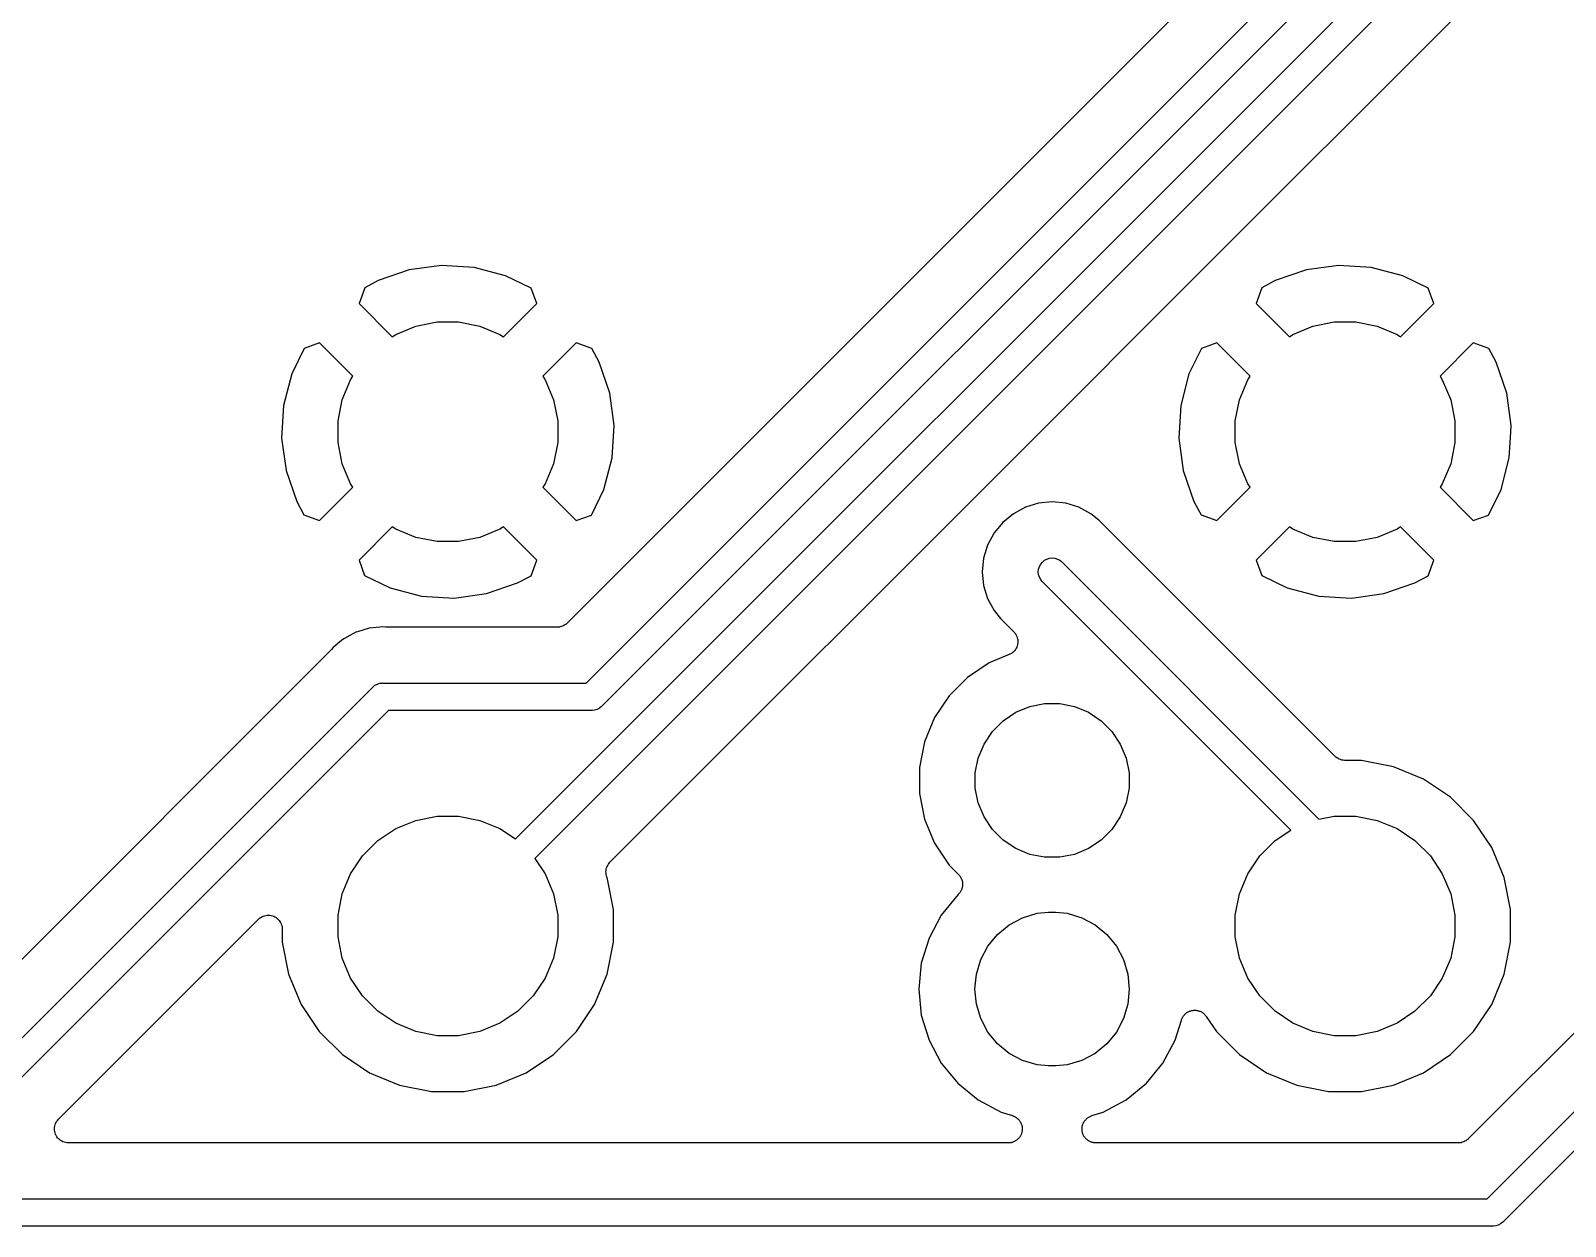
# Model space of a CAD drawing. Extents: x 77 to 229, y -160 to -63.
# Drawn here: x 176.37 to 190.35, y -103.12 to -92.23 of the extents above; entities that cross this region are included whole.
import ezdxf

# ---------------------------------------------------------------- set-up
doc = ezdxf.new("R2010")
doc.units = 0
doc.layers.add('BLACK', color=7, linetype='CONTINUOUS')

msp = doc.modelspace()

# ---------------------------------------------------------------- linework, layer by layer
at = {"layer": 'BLACK', "linetype": 'CONTINUOUS'}
for p, q in [((193.872, -85.0138), (181.258, -97.6278)), ((181.431, -98.173), (194.253, -85.3509)), ((194.398, -85.56), (181.576, -98.382)), ((180.787, -99.5932), (191.31, -89.0699)), ((191.455, -89.279), (180.964, -99.77)), ((186.792, -94.6598), (191.628, -89.8242)), ((189.636, -102.869), (199.625, -92.8799)), ((199.77, -93.089), (189.781, -103.078)), ((179.82, -94.4112), (179.537, -94.509)), ((180.114, -94.3708), (179.82, -94.4112)), ((180.411, -94.3886), (180.114, -94.3708)), ((180.698, -94.464), (180.411, -94.3886)), ((187.989, -94.4112), (187.706, -94.509)), ((188.283, -94.3708), (187.989, -94.4112)), ((188.58, -94.3886), (188.283, -94.3708)), ((188.867, -94.464), (188.58, -94.3886)), ((179.415, -94.5742), (179.363, -94.7169)), ((179.537, -94.509), (179.415, -94.5742)), ((180.93, -94.5769), (180.698, -94.464)), ((180.981, -94.7169), (180.93, -94.5769)), ((187.584, -94.5742), (187.532, -94.7169)), ((187.706, -94.509), (187.584, -94.5742)), ((189.099, -94.5769), (188.867, -94.464)), ((189.15, -94.7169), (189.099, -94.5769)), ((179.363, -94.7169), (179.666, -95.0202)), ((180.678, -95.0202), (180.981, -94.7169)), ((185.594, -95.8578), (186.792, -94.6598)), ((186.792, -94.6598), (186.792, -94.6598)), ((187.532, -94.7169), (187.835, -95.0202)), ((188.847, -95.0202), (189.15, -94.7169)), ((179.666, -95.0202), (179.698, -94.9988)), ((179.698, -94.9988), (179.88, -94.9234)), ((179.88, -94.9234), (180.074, -94.885)), ((180.074, -94.885), (180.27, -94.885)), ((180.27, -94.885), (180.464, -94.9234)), ((180.464, -94.9234), (180.646, -94.9988)), ((180.646, -94.9988), (180.678, -95.0202)), ((187.835, -95.0202), (187.867, -94.9988)), ((187.867, -94.9988), (188.049, -94.9234)), ((188.049, -94.9234), (188.243, -94.885)), ((188.243, -94.885), (188.439, -94.885)), ((188.439, -94.885), (188.633, -94.9234)), ((188.633, -94.9234), (188.815, -94.9988)), ((188.815, -94.9988), (188.847, -95.0202)), ((178.864, -95.1268), (178.751, -95.3589)), ((179.004, -95.0761), (178.864, -95.1268)), ((179.307, -95.3794), (179.004, -95.0761)), ((181.34, -95.0761), (181.037, -95.3794)), ((181.483, -95.1278), (181.34, -95.0761)), ((181.548, -95.2499), (181.483, -95.1278)), ((187.033, -95.1268), (186.92, -95.3589)), ((187.173, -95.0761), (187.033, -95.1268)), ((187.476, -95.3794), (187.173, -95.0761)), ((189.509, -95.0761), (189.206, -95.3794)), ((189.652, -95.1278), (189.509, -95.0761)), ((189.717, -95.2499), (189.652, -95.1278)), ((181.646, -95.533), (181.548, -95.2499)), ((189.815, -95.533), (189.717, -95.2499)), ((178.751, -95.3589), (178.676, -95.6462)), ((179.21, -95.5933), (179.286, -95.4113)), ((179.286, -95.4113), (179.307, -95.3794)), ((181.037, -95.3794), (181.058, -95.4113)), ((181.058, -95.4113), (181.134, -95.5933)), ((186.92, -95.3589), (186.845, -95.6462)), ((187.379, -95.5933), (187.455, -95.4113)), ((187.455, -95.4113), (187.476, -95.3794)), ((189.206, -95.3794), (189.227, -95.4113)), ((189.227, -95.4113), (189.303, -95.5933)), ((181.686, -95.8273), (181.646, -95.533)), ((189.855, -95.8273), (189.815, -95.533)), ((178.676, -95.6462), (178.658, -95.9427)), ((179.172, -95.7865), (179.21, -95.5933)), ((181.134, -95.5933), (181.172, -95.7865)), ((186.845, -95.6462), (186.827, -95.9427)), ((187.341, -95.7865), (187.379, -95.5933)), ((189.303, -95.5933), (189.341, -95.7865)), ((179.172, -95.9835), (179.172, -95.7865)), ((181.172, -95.7865), (181.172, -95.9835)), ((181.648, -99.8038), (185.594, -95.8578)), ((181.668, -96.1238), (181.686, -95.8273)), ((185.594, -95.8578), (185.594, -95.8578)), ((187.341, -95.9835), (187.341, -95.7865)), ((189.341, -95.7865), (189.341, -95.9835)), ((189.848, -95.9399), (189.855, -95.8273)), ((178.658, -95.9427), (178.698, -96.237)), ((179.21, -96.1767), (179.172, -95.9835)), ((181.172, -95.9835), (181.134, -96.1767)), ((186.827, -95.9427), (186.867, -96.237)), ((187.379, -96.1767), (187.341, -95.9835)), ((189.341, -95.9835), (189.303, -96.1767)), ((189.837, -96.1238), (189.848, -95.94)), ((189.848, -95.94), (189.848, -95.9399)), ((181.593, -96.4111), (181.668, -96.1238)), ((189.762, -96.4111), (189.837, -96.1238)), ((178.698, -96.237), (178.796, -96.5201)), ((179.286, -96.3587), (179.21, -96.1767)), ((181.134, -96.1767), (181.058, -96.3587)), ((186.867, -96.237), (186.965, -96.5201)), ((187.455, -96.3587), (187.379, -96.1767)), ((189.303, -96.1767), (189.227, -96.3587)), ((179.004, -96.6939), (179.307, -96.3906)), ((179.307, -96.3906), (179.286, -96.3587)), ((181.058, -96.3587), (181.037, -96.3906)), ((181.037, -96.3906), (181.34, -96.6939)), ((181.48, -96.6432), (181.593, -96.4111)), ((187.173, -96.6939), (187.476, -96.3906)), ((187.476, -96.3906), (187.455, -96.3587)), ((189.227, -96.3587), (189.206, -96.3906)), ((189.206, -96.3906), (189.509, -96.6939)), ((189.649, -96.6432), (189.762, -96.4111)), ((178.796, -96.5201), (178.861, -96.6422)), ((185.55, -96.5362), (185.431, -96.5724)), ((185.674, -96.5239), (185.55, -96.5362)), ((185.798, -96.5362), (185.674, -96.5239)), ((185.917, -96.5724), (185.798, -96.5362)), ((186.965, -96.5201), (187.03, -96.6422)), ((178.861, -96.6422), (179.004, -96.6939)), ((181.34, -96.6939), (181.48, -96.6432)), ((185.321, -96.6311), (185.224, -96.7102)), ((185.431, -96.5724), (185.321, -96.6311)), ((186.027, -96.6311), (185.917, -96.5724)), ((186.1, -96.6904), (186.027, -96.6311)), ((186.519, -97.1102), (186.1, -96.6904)), ((187.03, -96.6422), (187.173, -96.6939)), ((189.509, -96.6939), (189.649, -96.6432)), ((179.666, -96.7498), (179.363, -97.0531)), ((179.698, -96.7712), (179.666, -96.7498)), ((179.88, -96.8466), (179.698, -96.7712)), ((180.646, -96.7712), (180.464, -96.8466)), ((180.678, -96.7498), (180.646, -96.7712)), ((180.981, -97.0531), (180.678, -96.7498)), ((185.145, -96.8066), (185.086, -96.9166)), ((185.224, -96.7102), (185.145, -96.8066)), ((187.835, -96.7498), (187.532, -97.0531)), ((187.867, -96.7712), (187.835, -96.7498)), ((188.049, -96.8466), (187.867, -96.7712)), ((188.815, -96.7712), (188.633, -96.8466)), ((188.847, -96.7498), (188.815, -96.7712)), ((189.15, -97.0531), (188.847, -96.7498)), ((180.074, -96.885), (179.88, -96.8466)), ((180.27, -96.885), (180.074, -96.885)), ((180.464, -96.8466), (180.27, -96.885)), ((185.086, -96.9166), (185.05, -97.0359)), ((188.243, -96.885), (188.049, -96.8466)), ((188.439, -96.885), (188.243, -96.885)), ((188.633, -96.8466), (188.439, -96.885)), ((179.363, -97.0531), (179.414, -97.1931)), ((180.929, -97.1958), (180.981, -97.0531)), ((185.05, -97.0359), (185.038, -97.16)), ((185.551, -97.1355), (185.558, -97.1119)), ((185.558, -97.1119), (185.57, -97.0902)), ((185.57, -97.0902), (185.585, -97.0712)), ((185.585, -97.0712), (185.604, -97.0556)), ((185.604, -97.0556), (185.626, -97.044)), ((185.626, -97.044), (185.649, -97.0368)), ((185.649, -97.0368), (185.674, -97.0344)), ((185.674, -97.0344), (185.699, -97.0368)), ((185.699, -97.0368), (185.722, -97.044)), ((185.722, -97.044), (185.744, -97.0556)), ((185.744, -97.0556), (185.758, -97.0673)), ((185.758, -97.0673), (188.103, -99.4127)), ((188.249, -98.8398), (186.519, -97.1102)), ((187.532, -97.0531), (187.583, -97.1931)), ((189.098, -97.1958), (189.15, -97.0531)), ((179.414, -97.1931), (179.646, -97.306)), ((180.807, -97.261), (180.929, -97.1958)), ((185.038, -97.16), (185.05, -97.2841)), ((185.548, -97.16), (185.551, -97.1355)), ((185.551, -97.1845), (185.548, -97.16)), ((185.558, -97.2081), (185.551, -97.1845)), ((185.57, -97.2298), (185.558, -97.2081)), ((185.581, -97.2441), (185.57, -97.2298)), ((187.849, -99.5113), (185.581, -97.2441)), ((187.583, -97.1931), (187.815, -97.306)), ((188.976, -97.261), (189.098, -97.1958)), ((179.646, -97.306), (179.933, -97.3814)), ((179.933, -97.3814), (180.23, -97.3992)), ((180.23, -97.3992), (180.524, -97.3588)), ((180.524, -97.3588), (180.807, -97.261)), ((185.05, -97.2841), (185.086, -97.4034)), ((187.815, -97.306), (188.102, -97.3814)), ((188.102, -97.3814), (188.399, -97.3992)), ((188.399, -97.3992), (188.693, -97.3588)), ((188.693, -97.3588), (188.976, -97.261)), ((185.086, -97.4034), (185.145, -97.5134)), ((185.145, -97.5134), (185.204, -97.5856)), ((194.3, -97.4864), (189.463, -102.324)), ((179.454, -97.6742), (179.35, -97.7058)), ((179.553, -97.6644), (179.454, -97.6742)), ((179.578, -97.6619), (179.553, -97.6644)), ((179.553, -97.6644), (179.553, -97.6644)), ((179.603, -97.6644), (179.578, -97.6619)), ((179.608, -97.6644), (179.603, -97.6644)), ((179.614, -97.665), (179.608, -97.6644)), ((179.615, -97.665), (179.614, -97.665)), ((181.168, -97.665), (179.615, -97.665)), ((181.18, -97.6639), (181.168, -97.665)), ((181.192, -97.6628), (181.18, -97.6639)), ((181.193, -97.6626), (181.192, -97.6626)), ((181.192, -97.6626), (181.192, -97.6628)), ((181.204, -97.6592), (181.193, -97.6626)), ((181.215, -97.6559), (181.204, -97.6592)), ((181.216, -97.6556), (181.215, -97.6559)), ((181.217, -97.6554), (181.216, -97.6556)), ((181.227, -97.6499), (181.217, -97.6554)), ((181.237, -97.6445), (181.227, -97.6499)), ((181.238, -97.6441), (181.237, -97.6445)), ((181.248, -97.6364), (181.238, -97.6438)), ((181.238, -97.6438), (181.238, -97.6441)), ((181.257, -97.629), (181.248, -97.6364)), ((181.258, -97.6281), (181.257, -97.629)), ((181.258, -97.6278), (181.258, -97.6281)), ((181.258, -97.6281), (181.258, -97.6281)), ((181.258, -97.6281), (181.258, -97.6281)), ((185.204, -97.5856), (185.326, -97.7067)), ((179.204, -97.786), (179.128, -97.8482)), ((179.225, -97.7691), (179.204, -97.7859)), ((179.204, -97.7859), (179.204, -97.786)), ((179.335, -97.7104), (179.225, -97.7691)), ((179.35, -97.7058), (179.335, -97.7104)), ((179.35, -97.7058), (179.35, -97.7058)), ((185.326, -97.7067), (185.326, -97.7075)), ((185.326, -97.7075), (185.326, -97.7075)), ((185.326, -97.7075), (185.326, -97.7075)), ((185.326, -97.7075), (185.327, -97.708)), ((185.327, -97.708), (185.334, -97.7176)), ((185.334, -97.7176), (185.342, -97.7268)), ((185.342, -97.7268), (185.342, -97.7271)), ((185.342, -97.7271), (185.342, -97.7274)), ((185.342, -97.7274), (185.348, -97.7382)), ((185.348, -97.7382), (185.353, -97.7488)), ((185.353, -97.7488), (185.354, -97.7491)), ((185.354, -97.7491), (185.354, -97.7494)), ((185.354, -97.7494), (185.357, -97.761)), ((185.357, -97.761), (185.36, -97.7725)), ((185.36, -97.7725), (185.36, -97.7729)), ((185.36, -97.7729), (185.361, -97.7732)), ((185.361, -97.8099), (185.36, -97.8219)), ((185.361, -97.7732), (185.362, -97.7852)), ((185.363, -97.7979), (185.361, -97.8099)), ((185.362, -97.7852), (185.363, -97.7972)), ((185.363, -97.7972), (185.363, -97.7975)), ((185.363, -97.7975), (185.363, -97.7979)), ((179.104, -97.8768), (175.289, -101.692)), ((179.107, -97.8727), (179.104, -97.8768)), ((179.111, -97.8689), (179.107, -97.8727)), ((179.112, -97.8676), (179.111, -97.8689)), ((179.128, -97.8482), (179.112, -97.8676)), ((185.284, -97.9139), (185.102, -97.9895)), ((185.295, -97.9082), (185.284, -97.9139)), ((185.306, -97.9026), (185.295, -97.9082)), ((185.315, -97.8946), (185.306, -97.9022)), ((185.306, -97.9022), (185.306, -97.9024)), ((185.306, -97.9024), (185.306, -97.9026)), ((185.325, -97.887), (185.315, -97.8946)), ((185.333, -97.8772), (185.325, -97.8865)), ((185.325, -97.8865), (185.325, -97.8867)), ((185.325, -97.8867), (185.325, -97.887)), ((185.341, -97.8679), (185.333, -97.8772)), ((185.347, -97.8567), (185.341, -97.8674)), ((185.341, -97.8674), (185.341, -97.8676)), ((185.341, -97.8676), (185.341, -97.8679)), ((185.353, -97.8462), (185.347, -97.8567)), ((185.356, -97.8341), (185.353, -97.8456)), ((185.353, -97.8456), (185.353, -97.8458)), ((185.353, -97.8458), (185.353, -97.8462)), ((185.36, -97.8225), (185.356, -97.8341)), ((185.36, -97.8219), (185.36, -97.8222)), ((185.36, -97.8222), (185.36, -97.8225)), ((185.102, -97.9895), (184.904, -98.1217)), ((175.462, -102.237), (179.485, -98.2139)), ((179.485, -98.2139), (179.489, -98.2092)), ((179.489, -98.2092), (179.499, -98.2015)), ((179.499, -98.2015), (179.508, -98.1936)), ((179.508, -98.1936), (179.53, -98.182)), ((179.53, -98.182), (179.538, -98.1794)), ((179.538, -98.1794), (179.553, -98.1748)), ((179.553, -98.1748), (179.572, -98.173)), ((179.572, -98.173), (179.578, -98.1724)), ((179.572, -98.173), (179.572, -98.173)), ((179.578, -98.1724), (179.584, -98.173)), ((179.584, -98.173), (181.431, -98.173)), ((184.904, -98.1217), (184.736, -98.2899)), ((184.736, -98.2899), (184.603, -98.4878)), ((185.47, -98.3869), (185.605, -98.36)), ((185.605, -98.36), (185.743, -98.36)), ((185.743, -98.36), (185.878, -98.3869)), ((179.63, -98.423), (175.607, -102.446)), ((181.477, -98.423), (179.63, -98.423)), ((181.483, -98.4236), (181.477, -98.423)), ((181.489, -98.423), (181.483, -98.4236)), ((181.508, -98.4212), (181.489, -98.423)), ((181.489, -98.423), (181.489, -98.423)), ((181.531, -98.414), (181.508, -98.4212)), ((181.553, -98.4024), (181.531, -98.414)), ((181.572, -98.3868), (181.553, -98.4024)), ((181.576, -98.382), (181.572, -98.3868)), ((184.603, -98.4878), (184.512, -98.7076)), ((185.228, -98.5163), (185.342, -98.4397)), ((185.342, -98.4397), (185.47, -98.3869)), ((185.878, -98.3869), (186.006, -98.4397)), ((186.006, -98.4397), (186.12, -98.5163)), ((185.054, -98.7284), (185.13, -98.6138)), ((185.13, -98.6138), (185.228, -98.5163)), ((186.12, -98.5163), (186.218, -98.6138)), ((186.218, -98.6138), (186.294, -98.7284)), ((184.512, -98.7076), (184.466, -98.941)), ((185.001, -98.8558), (185.054, -98.7284)), ((186.294, -98.7284), (186.347, -98.8558)), ((184.974, -98.9911), (185.001, -98.8558)), ((186.347, -98.8558), (186.374, -98.9911)), ((188.258, -98.8472), (188.249, -98.8398)), ((188.267, -98.8548), (188.258, -98.8472)), ((188.268, -98.8551), (188.267, -98.8548)), ((188.268, -98.8555), (188.268, -98.8551)), ((188.278, -98.8611), (188.268, -98.8555)), ((188.289, -98.8667), (188.278, -98.8611)), ((188.289, -98.8669), (188.289, -98.8667)), ((188.29, -98.8672), (188.289, -98.8669)), ((188.301, -98.8707), (188.29, -98.8672)), ((188.312, -98.8742), (188.301, -98.8707)), ((188.313, -98.8743), (188.312, -98.8742)), ((188.314, -98.8745), (188.313, -98.8743)), ((188.325, -98.8757), (188.314, -98.8745)), ((188.337, -98.877), (188.325, -98.8757)), ((188.338, -98.877), (188.337, -98.877)), ((188.339, -98.877), (188.338, -98.877)), ((188.338, -98.877), (188.338, -98.877)), ((188.338, -98.877), (188.338, -98.877)), ((188.49, -98.877), (188.339, -98.877)), ((188.781, -98.935), (188.49, -98.877)), ((184.466, -98.941), (184.466, -99.179)), ((184.974, -99.1289), (184.974, -98.9911)), ((186.374, -98.9911), (186.374, -99.1289)), ((189.055, -99.0486), (188.781, -98.935)), ((189.302, -99.2137), (189.055, -99.0486)), ((184.466, -99.179), (184.512, -99.4124)), ((185.001, -99.2642), (184.974, -99.1289)), ((186.374, -99.1289), (186.347, -99.2642)), ((189.512, -99.4237), (189.302, -99.2137)), ((185.054, -99.3916), (185.001, -99.2642)), ((186.347, -99.2642), (186.294, -99.3916)), ((179.698, -99.4988), (179.88, -99.4234)), ((179.88, -99.4234), (180.074, -99.385)), ((180.074, -99.385), (180.27, -99.385)), ((180.27, -99.385), (180.464, -99.4234)), ((180.464, -99.4234), (180.646, -99.4988)), ((184.512, -99.4124), (184.603, -99.6322)), ((185.13, -99.5062), (185.054, -99.3916)), ((186.294, -99.3916), (186.218, -99.5062)), ((188.103, -99.4127), (188.243, -99.385)), ((188.243, -99.385), (188.439, -99.385)), ((188.439, -99.385), (188.633, -99.4234)), ((188.633, -99.4234), (188.815, -99.4988)), ((189.677, -99.6707), (189.512, -99.4237)), ((179.395, -99.7475), (179.535, -99.6082)), ((179.535, -99.6082), (179.698, -99.4988)), ((180.646, -99.4988), (180.787, -99.5932)), ((184.603, -99.6322), (184.736, -99.8301)), ((185.228, -99.6037), (185.13, -99.5062)), ((185.342, -99.6803), (185.228, -99.6037)), ((186.12, -99.6037), (186.006, -99.6803)), ((186.218, -99.5062), (186.12, -99.6037)), ((187.564, -99.7475), (187.704, -99.6082)), ((187.704, -99.6082), (187.849, -99.5113)), ((188.815, -99.4988), (188.978, -99.6082)), ((188.978, -99.6082), (189.118, -99.7475)), ((179.286, -99.9113), (179.395, -99.7475)), ((180.964, -99.77), (181.058, -99.9113)), ((185.47, -99.7331), (185.342, -99.6803)), ((185.605, -99.76), (185.47, -99.7331)), ((185.743, -99.76), (185.605, -99.76)), ((185.878, -99.7331), (185.743, -99.76)), ((186.006, -99.6803), (185.878, -99.7331)), ((187.455, -99.9113), (187.564, -99.7475)), ((189.118, -99.7475), (189.227, -99.9113)), ((189.791, -99.9451), (189.677, -99.6707)), ((179.21, -100.093), (179.286, -99.9113)), ((181.058, -99.9113), (181.134, -100.093)), ((181.611, -99.8921), (181.612, -99.8804)), ((181.611, -99.8926), (181.611, -99.8921)), ((181.611, -99.8932), (181.611, -99.8926)), ((181.612, -99.9049), (181.611, -99.8932)), ((181.612, -99.8804), (181.614, -99.8685)), ((181.613, -99.9168), (181.612, -99.9049)), ((181.614, -99.8674), (181.617, -99.8561)), ((181.614, -99.868), (181.614, -99.8674)), ((181.614, -99.8685), (181.614, -99.868)), ((181.617, -99.8561), (181.621, -99.8448)), ((181.621, -99.8438), (181.627, -99.8333)), ((181.621, -99.8443), (181.621, -99.8438)), ((181.621, -99.8448), (181.621, -99.8443)), ((181.627, -99.8333), (181.633, -99.823)), ((181.633, -99.8221), (181.641, -99.813)), ((181.633, -99.8225), (181.633, -99.8221)), ((181.633, -99.823), (181.633, -99.8225)), ((181.641, -99.813), (181.648, -99.8038)), ((184.736, -99.8301), (184.822, -99.9162)), ((187.379, -100.093), (187.455, -99.9113)), ((189.227, -99.9113), (189.303, -100.093)), ((181.613, -99.9173), (181.613, -99.9168)), ((181.614, -99.9179), (181.613, -99.9173)), ((181.617, -99.9291), (181.614, -99.9179)), ((181.62, -99.9406), (181.617, -99.9291)), ((181.621, -99.9416), (181.62, -99.9406)), ((181.621, -99.9422), (181.621, -99.9416)), ((181.621, -99.9416), (181.621, -99.9416)), ((181.621, -99.9416), (181.621, -99.9416)), ((181.622, -99.9451), (181.621, -99.9422)), ((181.68, -100.236), (181.622, -99.9451)), ((184.822, -99.9162), (184.823, -99.9175)), ((184.823, -99.9175), (184.827, -99.922)), ((184.827, -99.922), (184.831, -99.9261)), ((184.831, -99.9261), (184.834, -99.9317)), ((184.834, -99.9317), (184.839, -99.9369)), ((184.839, -99.9369), (184.841, -99.942)), ((184.841, -99.942), (184.844, -99.9468)), ((184.844, -99.9468), (184.847, -99.953)), ((184.847, -99.953), (184.85, -99.9589)), ((184.851, -100.049), (184.849, -100.056)), ((184.85, -99.9589), (184.852, -99.9644)), ((184.853, -100.043), (184.851, -100.049)), ((184.852, -99.9644), (184.854, -99.9698)), ((184.855, -100.038), (184.853, -100.043)), ((184.854, -99.9698), (184.855, -99.9763)), ((184.855, -99.9763), (184.857, -99.9827)), ((184.856, -100.032), (184.855, -100.038)), ((184.857, -100.025), (184.856, -100.032)), ((184.857, -99.9827), (184.857, -99.9884)), ((184.857, -99.9884), (184.858, -99.9941)), ((184.858, -100.019), (184.857, -100.025)), ((184.858, -99.9941), (184.858, -100.001)), ((184.858, -100.001), (184.859, -100.007)), ((184.859, -100.007), (184.858, -100.013)), ((184.858, -100.013), (184.858, -100.019)), ((189.849, -100.236), (189.791, -99.9451)), ((179.172, -100.287), (179.21, -100.093)), ((181.134, -100.093), (181.172, -100.287)), ((184.817, -100.099), (184.665, -100.286)), ((184.821, -100.096), (184.817, -100.099)), ((184.825, -100.091), (184.821, -100.096)), ((184.83, -100.087), (184.825, -100.091)), ((184.833, -100.082), (184.83, -100.087)), ((184.837, -100.077), (184.833, -100.082)), ((184.84, -100.072), (184.837, -100.077)), ((184.844, -100.066), (184.84, -100.072)), ((184.846, -100.061), (184.844, -100.066)), ((184.849, -100.056), (184.846, -100.061)), ((187.341, -100.287), (187.379, -100.093)), ((189.303, -100.093), (189.341, -100.287)), ((176.627, -102.144), (178.447, -100.324)), ((178.447, -100.324), (178.448, -100.323)), ((178.448, -100.323), (178.458, -100.315)), ((178.448, -100.323), (178.448, -100.323)), ((178.448, -100.323), (178.448, -100.323)), ((178.448, -100.323), (178.448, -100.323)), ((178.458, -100.315), (178.467, -100.308)), ((178.467, -100.308), (178.468, -100.307)), ((178.468, -100.307), (178.479, -100.302)), ((178.468, -100.307), (178.468, -100.307)), ((178.479, -100.302), (178.489, -100.296)), ((178.489, -100.296), (178.49, -100.296)), ((178.49, -100.296), (178.502, -100.292)), ((178.49, -100.296), (178.49, -100.296)), ((178.502, -100.292), (178.513, -100.289)), ((178.513, -100.289), (178.513, -100.289)), ((178.513, -100.289), (178.514, -100.289)), ((178.514, -100.289), (178.526, -100.288)), ((178.526, -100.288), (178.538, -100.287)), ((178.538, -100.287), (178.538, -100.287)), ((178.538, -100.287), (178.538, -100.287)), ((178.538, -100.287), (178.55, -100.288)), ((178.55, -100.288), (178.563, -100.289)), ((178.563, -100.289), (178.563, -100.289)), ((178.563, -100.289), (178.563, -100.289)), ((178.563, -100.289), (178.574, -100.293)), ((178.574, -100.293), (178.586, -100.297)), ((178.586, -100.297), (178.586, -100.297)), ((178.586, -100.297), (178.587, -100.297)), ((178.587, -100.297), (178.597, -100.303)), ((178.597, -100.303), (178.608, -100.309)), ((178.608, -100.309), (178.608, -100.309)), ((178.608, -100.309), (178.608, -100.309)), ((178.608, -100.309), (178.618, -100.316)), ((178.618, -100.316), (178.627, -100.324)), ((178.627, -100.324), (178.627, -100.324)), ((178.627, -100.324), (178.627, -100.325)), ((178.627, -100.325), (178.635, -100.334)), ((179.172, -100.483), (179.172, -100.287)), ((181.172, -100.287), (181.172, -100.483)), ((181.68, -100.534), (181.68, -100.236)), ((184.665, -100.286), (184.553, -100.495)), ((185.283, -100.375), (185.405, -100.31)), ((185.405, -100.31), (185.537, -100.27)), ((185.537, -100.27), (185.64, -100.26)), ((185.64, -100.26), (185.708, -100.26)), ((185.708, -100.26), (185.811, -100.27)), ((185.811, -100.27), (185.943, -100.31)), ((185.943, -100.31), (186.065, -100.375)), ((187.341, -100.483), (187.341, -100.287)), ((189.341, -100.287), (189.341, -100.483)), ((189.849, -100.534), (189.849, -100.236)), ((178.635, -100.334), (178.643, -100.344)), ((178.643, -100.344), (178.643, -100.344)), ((178.643, -100.344), (178.643, -100.344)), ((178.643, -100.344), (178.649, -100.355)), ((178.649, -100.355), (178.654, -100.365)), ((178.654, -100.365), (178.654, -100.366)), ((178.654, -100.366), (178.655, -100.366)), ((178.655, -100.366), (178.658, -100.377)), ((178.658, -100.377), (178.662, -100.389)), ((178.662, -100.389), (178.662, -100.389)), ((178.662, -100.389), (178.662, -100.39)), ((178.662, -100.39), (178.663, -100.402)), ((178.663, -100.402), (178.664, -100.414)), ((178.664, -100.414), (178.664, -100.534)), ((185.089, -100.569), (185.177, -100.463)), ((185.177, -100.463), (185.283, -100.375)), ((186.065, -100.375), (186.171, -100.463)), ((186.171, -100.463), (186.259, -100.569)), ((178.664, -100.534), (178.722, -100.825)), ((179.21, -100.677), (179.172, -100.483)), ((181.172, -100.483), (181.134, -100.677)), ((181.622, -100.825), (181.68, -100.534)), ((184.553, -100.495), (184.483, -100.723)), ((185.024, -100.691), (185.089, -100.569)), ((186.259, -100.569), (186.324, -100.691)), ((187.379, -100.677), (187.341, -100.483)), ((189.341, -100.483), (189.303, -100.677)), ((189.791, -100.825), (189.849, -100.534)), ((179.286, -100.859), (179.21, -100.677)), ((181.134, -100.677), (181.058, -100.859)), ((184.483, -100.723), (184.46, -100.96)), ((184.984, -100.823), (185.024, -100.691)), ((186.324, -100.691), (186.364, -100.823)), ((187.455, -100.859), (187.379, -100.677)), ((189.303, -100.677), (189.227, -100.859)), ((178.722, -100.825), (178.836, -101.099)), ((179.395, -101.022), (179.286, -100.859)), ((181.058, -100.859), (180.949, -101.022)), ((181.508, -101.099), (181.622, -100.825)), ((184.971, -100.96), (184.984, -100.823)), ((186.364, -100.823), (186.377, -100.96)), ((187.564, -101.022), (187.455, -100.859)), ((189.227, -100.859), (189.118, -101.022)), ((189.677, -101.099), (189.791, -100.825)), ((179.535, -101.162), (179.395, -101.022)), ((180.949, -101.022), (180.809, -101.162)), ((184.46, -100.96), (184.483, -101.197)), ((184.984, -101.097), (184.971, -100.96)), ((186.377, -100.96), (186.364, -101.097)), ((187.704, -101.162), (187.564, -101.022)), ((189.118, -101.022), (188.978, -101.162)), ((178.836, -101.099), (179.001, -101.346)), ((179.698, -101.271), (179.535, -101.162)), ((180.809, -101.162), (180.646, -101.271)), ((181.343, -101.346), (181.508, -101.099)), ((185.024, -101.229), (184.984, -101.097)), ((186.364, -101.097), (186.324, -101.229)), ((186.902, -101.173), (186.908, -101.17)), ((186.908, -101.17), (186.914, -101.167)), ((186.914, -101.167), (186.919, -101.165)), ((186.919, -101.165), (186.924, -101.162)), ((186.924, -101.162), (186.93, -101.16)), ((186.93, -101.16), (186.936, -101.157)), ((186.936, -101.157), (186.942, -101.156)), ((186.942, -101.156), (186.948, -101.155)), ((186.948, -101.155), (186.955, -101.154)), ((186.955, -101.154), (186.961, -101.153)), ((186.961, -101.153), (186.967, -101.153)), ((186.967, -101.153), (186.973, -101.152)), ((186.973, -101.152), (186.979, -101.153)), ((186.979, -101.153), (186.986, -101.153)), ((186.986, -101.153), (186.991, -101.154)), ((186.991, -101.154), (186.997, -101.155)), ((186.997, -101.155), (187.004, -101.157)), ((187.004, -101.157), (187.01, -101.158)), ((187.01, -101.158), (187.015, -101.16)), ((187.015, -101.16), (187.021, -101.162)), ((187.021, -101.162), (187.027, -101.165)), ((187.027, -101.165), (187.033, -101.168)), ((187.033, -101.168), (187.038, -101.171)), ((187.867, -101.271), (187.704, -101.162)), ((188.978, -101.162), (188.815, -101.271)), ((189.512, -101.346), (189.677, -101.099)), ((179.88, -101.347), (179.698, -101.271)), ((180.646, -101.271), (180.464, -101.347)), ((184.483, -101.197), (184.553, -101.425)), ((185.089, -101.351), (185.024, -101.229)), ((186.324, -101.229), (186.259, -101.351)), ((186.795, -101.425), (186.851, -101.242)), ((186.851, -101.241), (186.854, -101.235)), ((186.851, -101.242), (186.851, -101.241)), ((186.854, -101.235), (186.855, -101.23)), ((186.855, -101.23), (186.858, -101.224)), ((186.858, -101.224), (186.861, -101.218)), ((186.861, -101.218), (186.864, -101.213)), ((186.864, -101.213), (186.867, -101.208)), ((186.867, -101.208), (186.871, -101.203)), ((186.871, -101.203), (186.875, -101.198)), ((186.875, -101.198), (186.879, -101.193)), ((186.879, -101.193), (186.883, -101.189)), ((186.883, -101.189), (186.888, -101.185)), ((186.888, -101.185), (186.893, -101.18)), ((186.893, -101.18), (186.898, -101.177)), ((186.898, -101.177), (186.902, -101.173)), ((187.038, -101.171), (187.043, -101.174)), ((187.043, -101.174), (187.048, -101.178)), ((187.048, -101.178), (187.053, -101.182)), ((187.053, -101.182), (187.057, -101.186)), ((187.057, -101.186), (187.062, -101.19)), ((187.062, -101.19), (187.066, -101.195)), ((187.066, -101.195), (187.071, -101.199)), ((187.071, -101.199), (187.074, -101.204)), ((187.074, -101.204), (187.078, -101.209)), ((187.078, -101.209), (187.17, -101.346)), ((188.049, -101.347), (187.867, -101.271)), ((188.815, -101.271), (188.633, -101.347)), ((179.001, -101.346), (179.211, -101.556)), ((180.074, -101.385), (179.88, -101.347)), ((180.27, -101.385), (180.074, -101.385)), ((180.464, -101.347), (180.27, -101.385)), ((181.133, -101.556), (181.343, -101.346)), ((184.553, -101.425), (184.665, -101.634)), ((185.177, -101.457), (185.089, -101.351)), ((186.259, -101.351), (186.171, -101.457)), ((186.683, -101.634), (186.795, -101.425)), ((187.17, -101.346), (187.38, -101.556)), ((188.243, -101.385), (188.049, -101.347)), ((188.439, -101.385), (188.243, -101.385)), ((188.633, -101.347), (188.439, -101.385)), ((189.302, -101.556), (189.512, -101.346)), ((179.211, -101.556), (179.458, -101.721)), ((180.886, -101.721), (181.133, -101.556)), ((185.283, -101.545), (185.177, -101.457)), ((185.405, -101.61), (185.283, -101.545)), ((186.065, -101.545), (185.943, -101.61)), ((186.171, -101.457), (186.065, -101.545)), ((187.38, -101.556), (187.627, -101.721)), ((189.055, -101.721), (189.302, -101.556)), ((179.458, -101.721), (179.732, -101.835)), ((180.612, -101.835), (180.886, -101.721)), ((184.665, -101.634), (184.816, -101.818)), ((185.537, -101.65), (185.405, -101.61)), ((185.64, -101.66), (185.537, -101.65)), ((185.708, -101.66), (185.64, -101.66)), ((185.811, -101.65), (185.708, -101.66)), ((185.943, -101.61), (185.811, -101.65)), ((186.532, -101.818), (186.683, -101.634)), ((187.627, -101.721), (187.901, -101.835)), ((188.781, -101.835), (189.055, -101.721)), ((179.732, -101.835), (180.023, -101.893)), ((180.321, -101.893), (180.612, -101.835)), ((184.816, -101.818), (185, -101.969)), ((186.348, -101.969), (186.532, -101.818)), ((187.901, -101.835), (188.192, -101.893)), ((188.49, -101.893), (188.781, -101.835)), ((180.023, -101.893), (180.321, -101.893)), ((185, -101.969), (185.209, -102.081)), ((186.139, -102.081), (186.348, -101.969)), ((188.192, -101.893), (188.49, -101.893)), ((176.619, -102.154), (176.627, -102.144)), ((185.209, -102.081), (185.312, -102.112)), ((185.312, -102.112), (185.313, -102.113)), ((185.313, -102.113), (185.319, -102.115)), ((185.319, -102.115), (185.325, -102.117)), ((185.325, -102.117), (185.33, -102.12)), ((185.33, -102.12), (185.336, -102.123)), ((185.336, -102.123), (185.341, -102.126)), ((185.341, -102.126), (185.347, -102.129)), ((185.347, -102.129), (185.351, -102.133)), ((185.351, -102.133), (185.357, -102.137)), ((185.357, -102.137), (185.361, -102.141)), ((185.361, -102.141), (185.366, -102.145)), ((185.366, -102.145), (185.37, -102.15)), ((185.98, -102.149), (185.984, -102.144)), ((185.984, -102.144), (185.988, -102.14)), ((185.988, -102.14), (185.993, -102.136)), ((185.993, -102.136), (185.998, -102.132)), ((185.998, -102.132), (186.003, -102.128)), ((186.003, -102.128), (186.008, -102.125)), ((186.008, -102.125), (186.013, -102.122)), ((186.013, -102.122), (186.019, -102.12)), ((186.019, -102.12), (186.025, -102.117)), ((186.025, -102.117), (186.031, -102.115)), ((186.031, -102.115), (186.036, -102.112)), ((186.036, -102.112), (186.139, -102.081)), ((176.59, -102.233), (176.591, -102.221)), ((176.59, -102.234), (176.59, -102.233)), ((176.59, -102.233), (176.59, -102.233)), ((176.591, -102.246), (176.59, -102.234)), ((176.591, -102.221), (176.592, -102.209)), ((176.592, -102.258), (176.591, -102.246)), ((176.592, -102.208), (176.596, -102.197)), ((176.592, -102.209), (176.592, -102.208)), ((176.592, -102.209), (176.592, -102.209)), ((176.596, -102.27), (176.592, -102.258)), ((176.592, -102.258), (176.592, -102.258)), ((176.592, -102.258), (176.592, -102.258)), ((176.596, -102.197), (176.6, -102.185)), ((176.599, -102.282), (176.596, -102.27)), ((176.605, -102.293), (176.599, -102.282)), ((176.599, -102.282), (176.599, -102.282)), ((176.599, -102.282), (176.599, -102.282)), ((176.6, -102.185), (176.606, -102.174)), ((176.6, -102.185), (176.6, -102.185)), ((176.6, -102.185), (176.6, -102.185)), ((176.606, -102.174), (176.611, -102.163)), ((176.611, -102.163), (176.611, -102.163)), ((176.611, -102.163), (176.612, -102.163)), ((176.612, -102.163), (176.619, -102.154)), ((185.37, -102.15), (185.374, -102.155)), ((185.374, -102.155), (185.377, -102.16)), ((185.377, -102.16), (185.381, -102.164)), ((185.381, -102.164), (185.384, -102.17)), ((185.384, -102.17), (185.388, -102.175)), ((185.388, -102.175), (185.39, -102.181)), ((185.392, -102.283), (185.389, -102.289)), ((185.39, -102.181), (185.393, -102.186)), ((185.394, -102.277), (185.392, -102.283)), ((185.393, -102.186), (185.394, -102.192)), ((185.394, -102.192), (185.397, -102.198)), ((185.396, -102.272), (185.394, -102.277)), ((185.397, -102.266), (185.396, -102.272)), ((185.397, -102.198), (185.398, -102.204)), ((185.399, -102.26), (185.397, -102.266)), ((185.398, -102.204), (185.4, -102.21)), ((185.4, -102.253), (185.399, -102.26)), ((185.4, -102.21), (185.4, -102.216)), ((185.4, -102.216), (185.401, -102.223)), ((185.401, -102.247), (185.4, -102.253)), ((185.401, -102.223), (185.401, -102.229)), ((185.401, -102.229), (185.402, -102.235)), ((185.402, -102.235), (185.401, -102.241)), ((185.401, -102.241), (185.401, -102.247)), ((185.946, -102.233), (185.947, -102.227)), ((185.947, -102.239), (185.946, -102.233)), ((185.947, -102.221), (185.948, -102.215)), ((185.947, -102.227), (185.947, -102.221)), ((185.947, -102.246), (185.947, -102.239)), ((185.948, -102.252), (185.947, -102.246)), ((185.948, -102.215), (185.949, -102.208)), ((185.948, -102.258), (185.948, -102.252)), ((185.95, -102.264), (185.948, -102.258)), ((185.949, -102.208), (185.951, -102.203)), ((185.951, -102.27), (185.95, -102.264)), ((185.951, -102.203), (185.952, -102.197)), ((185.954, -102.276), (185.951, -102.27)), ((185.952, -102.197), (185.954, -102.191)), ((185.954, -102.191), (185.956, -102.185)), ((185.955, -102.282), (185.954, -102.276)), ((185.958, -102.287), (185.955, -102.282)), ((185.956, -102.185), (185.959, -102.179)), ((185.961, -102.293), (185.958, -102.287)), ((185.959, -102.179), (185.961, -102.174)), ((185.961, -102.174), (185.965, -102.169)), ((185.965, -102.169), (185.968, -102.163)), ((185.968, -102.163), (185.972, -102.158)), ((185.972, -102.158), (185.975, -102.153)), ((185.975, -102.153), (185.98, -102.149)), ((176.611, -102.304), (176.605, -102.293)), ((176.618, -102.313), (176.611, -102.304)), ((176.611, -102.304), (176.611, -102.304)), ((176.611, -102.304), (176.611, -102.304)), ((176.626, -102.323), (176.618, -102.313)), ((176.636, -102.331), (176.626, -102.323)), ((176.626, -102.323), (176.626, -102.323)), ((176.626, -102.323), (176.626, -102.323)), ((176.645, -102.339), (176.636, -102.331)), ((176.656, -102.345), (176.645, -102.339)), ((176.645, -102.339), (176.645, -102.339)), ((176.645, -102.339), (176.645, -102.339)), ((176.667, -102.351), (176.656, -102.345)), ((176.679, -102.355), (176.667, -102.351)), ((176.667, -102.351), (176.667, -102.351)), ((176.667, -102.351), (176.667, -102.351)), ((176.69, -102.358), (176.679, -102.355)), ((176.691, -102.358), (176.69, -102.358)), ((176.703, -102.36), (176.691, -102.358)), ((176.691, -102.358), (176.691, -102.358)), ((176.715, -102.361), (176.703, -102.36)), ((176.717, -102.361), (176.715, -102.361)), ((176.715, -102.361), (176.715, -102.361)), ((176.715, -102.361), (176.715, -102.361)), ((176.715, -102.361), (176.715, -102.361)), ((185.275, -102.361), (176.717, -102.361)), ((185.281, -102.36), (185.275, -102.361)), ((185.287, -102.36), (185.281, -102.36)), ((185.293, -102.359), (185.287, -102.36)), ((185.3, -102.359), (185.293, -102.359)), ((185.305, -102.357), (185.3, -102.359)), ((185.311, -102.356), (185.305, -102.357)), ((185.317, -102.353), (185.311, -102.356)), ((185.323, -102.351), (185.317, -102.353)), ((185.329, -102.349), (185.323, -102.351)), ((185.334, -102.346), (185.329, -102.349)), ((185.34, -102.343), (185.334, -102.346)), ((185.345, -102.34), (185.34, -102.343)), ((185.35, -102.336), (185.345, -102.34)), ((185.355, -102.333), (185.35, -102.336)), ((185.359, -102.328), (185.355, -102.333)), ((185.364, -102.324), (185.359, -102.328)), ((185.368, -102.319), (185.364, -102.324)), ((185.373, -102.315), (185.368, -102.319)), ((185.376, -102.31), (185.373, -102.315)), ((185.38, -102.305), (185.376, -102.31)), ((185.383, -102.3), (185.38, -102.305)), ((185.387, -102.295), (185.383, -102.3)), ((185.389, -102.289), (185.387, -102.295)), ((185.964, -102.298), (185.961, -102.293)), ((185.967, -102.304), (185.964, -102.298)), ((185.971, -102.308), (185.967, -102.304)), ((185.974, -102.314), (185.971, -102.308)), ((185.979, -102.318), (185.974, -102.314)), ((185.982, -102.323), (185.979, -102.318)), ((185.987, -102.327), (185.982, -102.323)), ((185.992, -102.331), (185.987, -102.327)), ((185.997, -102.335), (185.992, -102.331)), ((186.001, -102.339), (185.997, -102.335)), ((186.007, -102.342), (186.001, -102.339)), ((186.012, -102.345), (186.007, -102.342)), ((186.018, -102.348), (186.012, -102.345)), ((186.023, -102.351), (186.018, -102.348)), ((186.029, -102.353), (186.023, -102.351)), ((186.035, -102.355), (186.029, -102.353)), ((186.041, -102.356), (186.035, -102.355)), ((186.047, -102.358), (186.041, -102.356)), ((186.053, -102.359), (186.047, -102.358)), ((186.059, -102.36), (186.053, -102.359)), ((186.065, -102.36), (186.059, -102.36)), ((186.071, -102.361), (186.065, -102.36)), ((186.073, -102.361), (186.071, -102.361)), ((189.373, -102.361), (186.073, -102.361)), ((189.385, -102.36), (189.373, -102.361)), ((189.397, -102.359), (189.385, -102.36)), ((189.398, -102.359), (189.397, -102.359)), ((189.397, -102.359), (189.397, -102.359)), ((189.409, -102.355), (189.398, -102.359)), ((189.42, -102.352), (189.409, -102.355)), ((189.421, -102.352), (189.42, -102.352)), ((189.422, -102.351), (189.421, -102.352)), ((189.432, -102.346), (189.422, -102.351)), ((189.442, -102.341), (189.432, -102.346)), ((189.443, -102.34), (189.442, -102.341)), ((189.453, -102.332), (189.443, -102.34)), ((189.443, -102.34), (189.443, -102.34)), ((189.462, -102.325), (189.453, -102.332)), ((189.463, -102.324), (189.462, -102.325)), ((189.463, -102.324), (189.463, -102.324)), ((189.463, -102.324), (189.463, -102.324)), ((189.463, -102.324), (189.463, -102.324)), ((136.383, -102.869), (189.636, -102.869)), ((189.682, -103.119), (136.429, -103.119)), ((189.688, -103.12), (189.682, -103.119)), ((189.694, -103.119), (189.688, -103.12)), ((189.713, -103.117), (189.694, -103.119)), ((189.694, -103.119), (189.694, -103.119)), ((189.736, -103.11), (189.713, -103.117)), ((189.758, -103.098), (189.736, -103.11)), ((189.777, -103.083), (189.758, -103.098)), ((189.781, -103.078), (189.777, -103.083))]:
    msp.add_line(p, q, dxfattribs=at)

doc.saveas('drawing.dxf')
